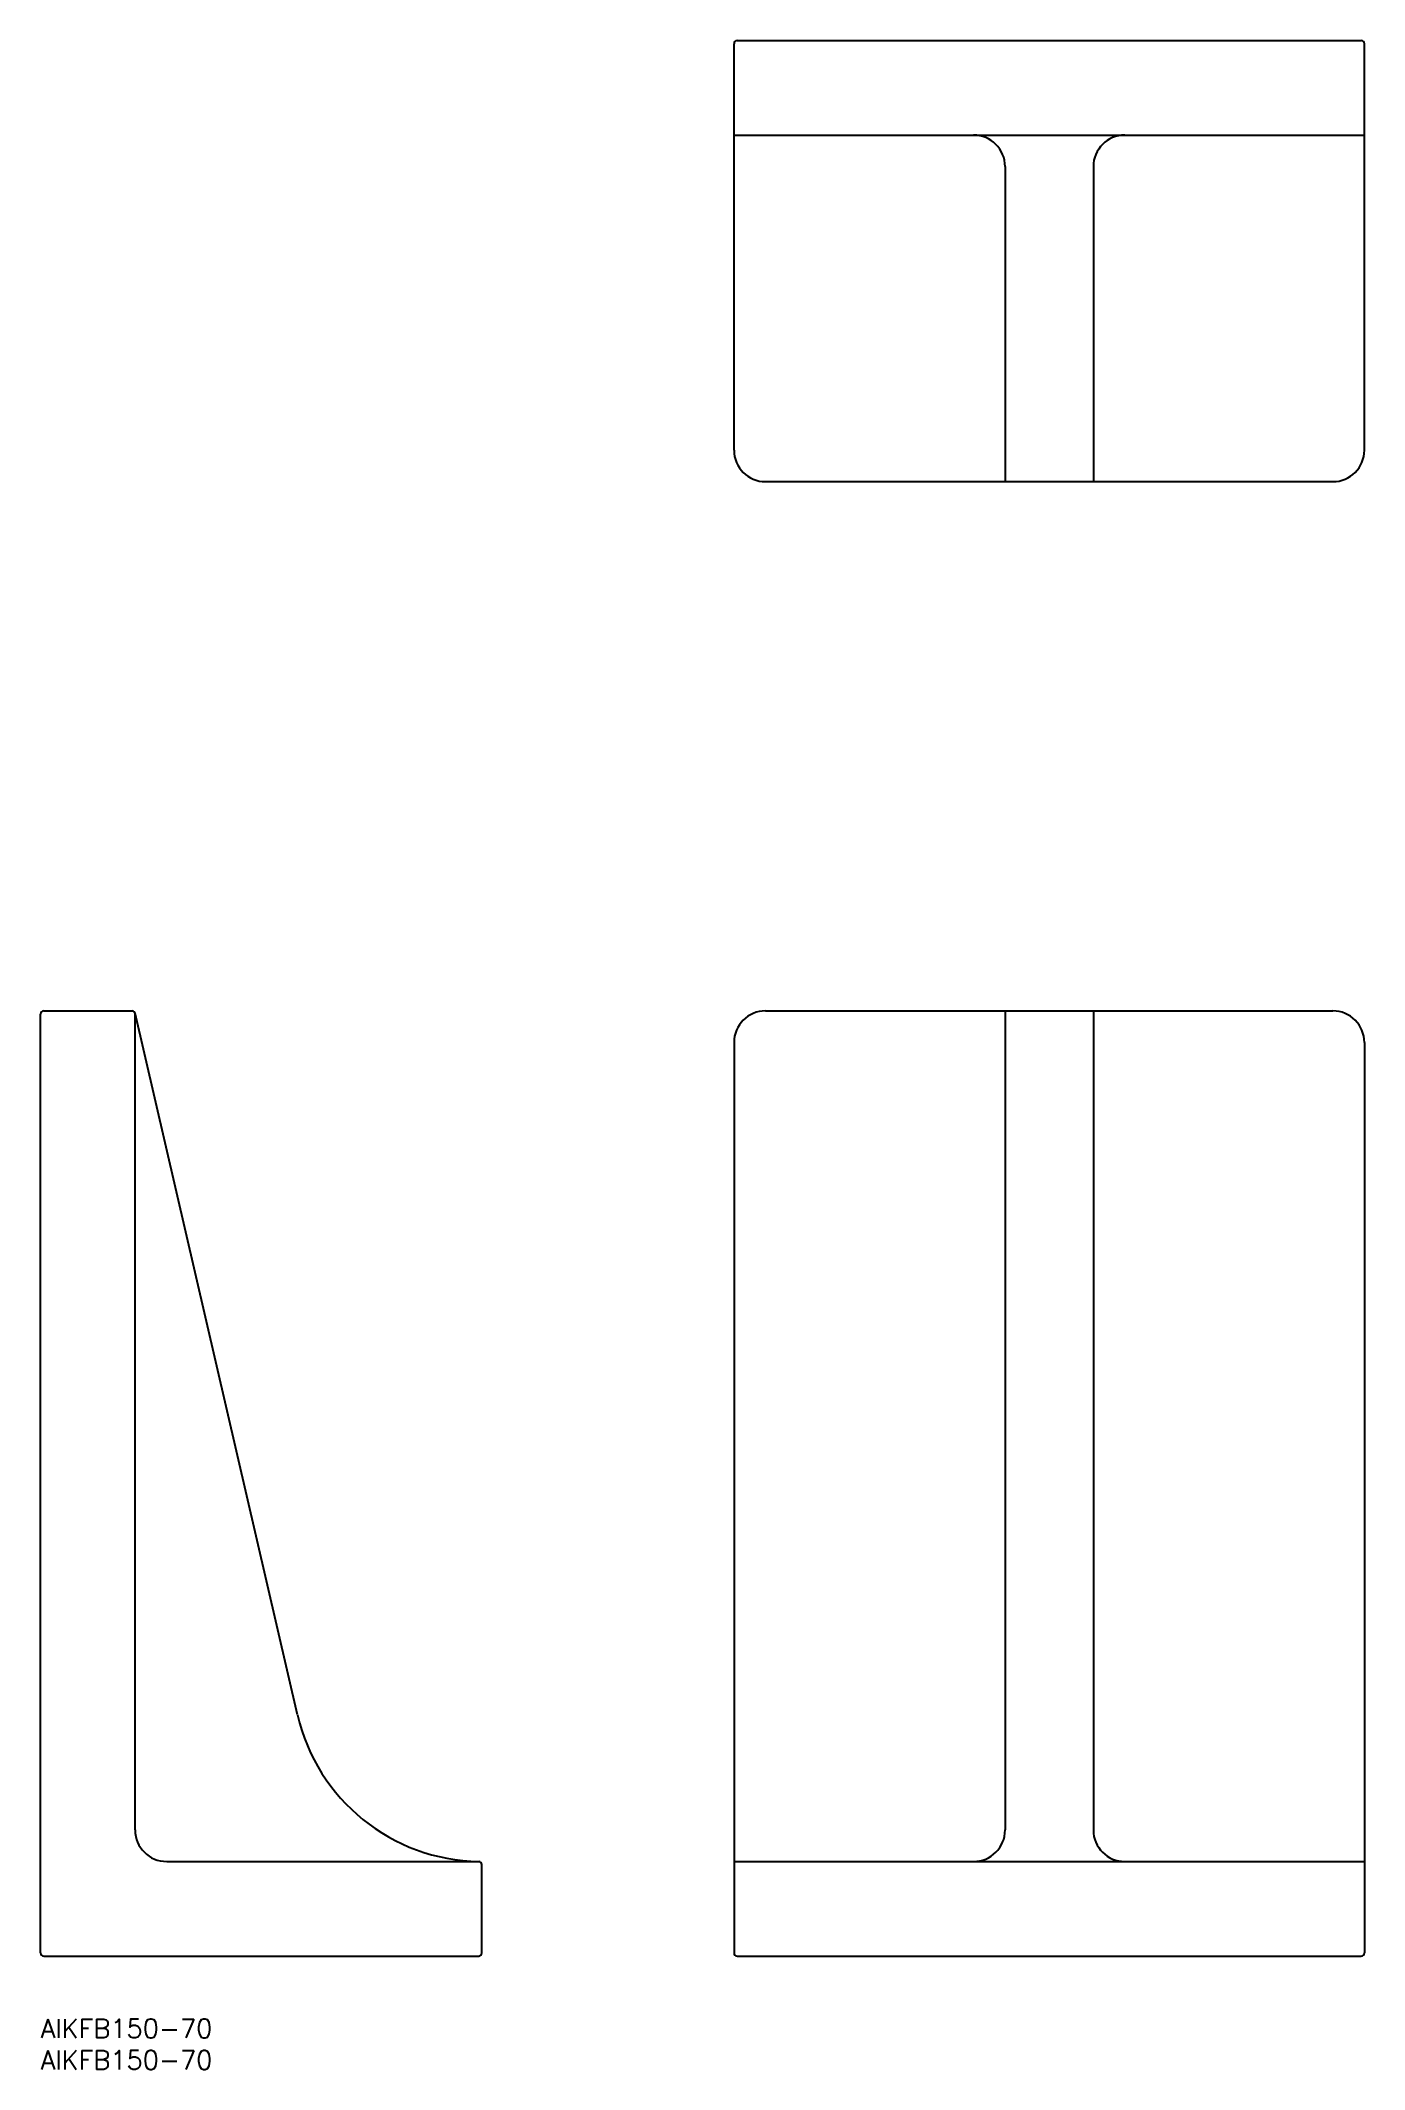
# Model space of a CAD drawing. Extents: x 0 to 210, y -8 to 314.
import ezdxf

# ---------------------------------------------------------------- set-up
doc = ezdxf.new("R2010")
doc.units = 0
doc.header["$LTSCALE"] = 0.5
doc.layers.add('MSM_CONTINUOUS', color=7, linetype='CONTINUOUS')
doc.layers.add('MSM_PART_NUMBER', color=7, linetype='CONTINUOUS')
doc.styles.get("Standard").update_dxf_attribs({"font": 'txt.shx', "height": 3, "bigfont": 'bigfont.shx'})

# ---------------------------------------------------------------- blocks, each defined once
blk = doc.blocks.new('*U16')
at = {"layer": 'MSM_PART_NUMBER'}
blk.add_text('AIKFB150-70', height=3, dxfattribs=at).set_placement((0, -3))
blk = doc.blocks.new('*U17')
at = {"layer": 'MSM_PART_NUMBER'}
blk.add_text('AIKFB150-70', height=3, dxfattribs=at).set_placement((0, -8))

msp = doc.modelspace()

# ---------------------------------------------------------------- linework, layer by layer
at = {"layer": 'MSM_CONTINUOUS'}
for p, q in [((110, 248.99), (110, 313.49)), ((110.5, 313.99), (209.5, 313.99)), ((210, 248.99), (210, 313.49)), ((110, 298.99), (210, 298.99)), ((153, 293.99), (153, 243.99)), ((167, 293.99), (167, 243.99)), ((115, 243.99), (205, 243.99)), ((0, 10.5), (0, 159.5)), ((0.5, 160), (14.5, 160)), ((40.77, 48.26), (14.99, 159.61)), ((15, 30), (15, 159.5)), ((115, 160), (205, 160)), ((153, 160), (153, 30)), ((167, 160), (167, 30)), ((110, 155), (110, 10.5)), ((210, 155), (210, 10.5)), ((20, 25), (69.5, 25)), ((70, 10.5), (70, 24.5)), ((110, 25), (210, 25)), ((0.5, 10), (69.5, 10)), ((110.5, 10), (209.5, 10))]:
    msp.add_line(p, q, dxfattribs=at)
for centre, radius, start, end in [((110.5, 313.49), 0.5, 90, 180), ((209.5, 313.49), 0.5, 0, 90), ((148, 293.99), 5, 0, 90), ((172, 293.99), 5, 90, 180), ((115, 248.99), 5, 180, 270), ((205, 248.99), 5, 270, 0), ((0.5, 159.5), 0.5, 90, 180), ((14.5, 159.5), 0.5, 0, 90), ((115, 155), 5, 90, 180), ((205, 155), 5, 0, 90), ((70, 55), 30, 192.9848, 269.0763), ((20, 30), 5, 180, 270), ((148, 30), 5, 270, 0), ((172, 30), 5, 180, 270), ((69.5, 24.5), 0.5, 0, 90), ((0.5, 10.5), 0.5, 180, 270), ((69.5, 10.5), 0.5, 270, 0), ((110.5, 10.5), 0.5, 180, 270), ((209.5, 10.5), 0.5, 270, 0)]:
    msp.add_arc(centre, radius, start, end, dxfattribs=at)

# ---------------------------------------------------------------- block references
for name in ['*U16', '*U17']:
    msp.add_blockref(name, (0, 0), dxfattribs=at)

doc.saveas('drawing.dxf')
